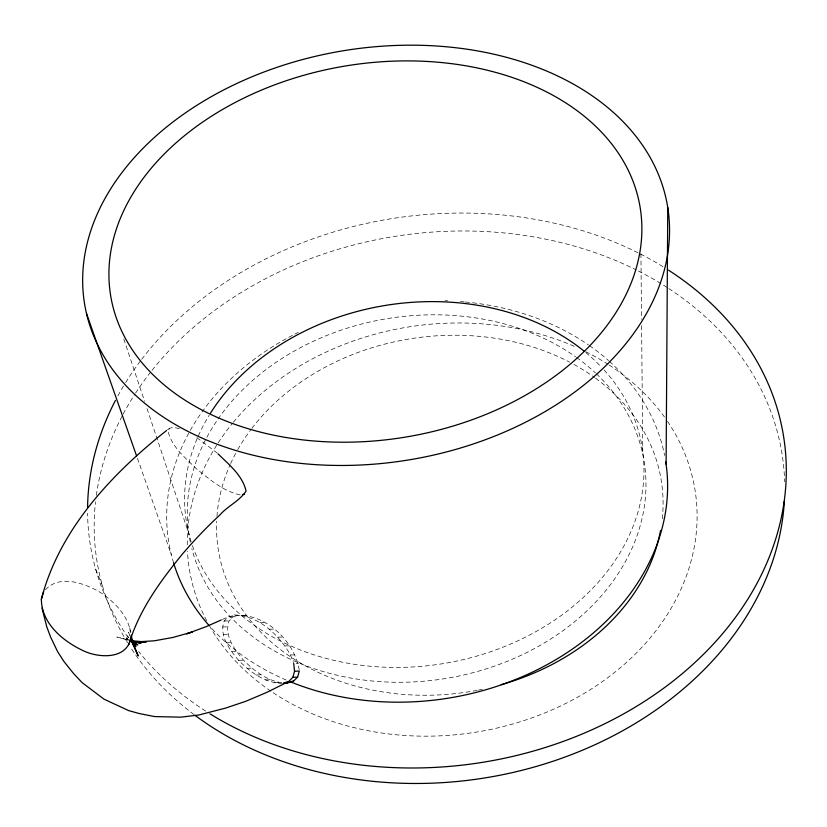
<?xml version="1.0" encoding="UTF-8"?>
<svg xmlns="http://www.w3.org/2000/svg" width="827" height="827" viewBox="0 0 827 827"><rect width="100%" height="100%" fill="white"/><g stroke="black" fill="none" stroke-linecap="round" stroke-linejoin="round"><path stroke-width="0.62" stroke-dasharray="4.13 3.1" d="M282.493 683.329C265.157 683.402 250.302 672.103 238.61 660.339C229.71 649.774 218.824 635.529 224.158 620.984L228.107 616.901C260.154 608.021 294.36 639.116 299.167 669.756M281.697 682.688C266.666 680.559 253.961 670.645 243.51 660.163C234.641 649.65 223.766 635.456 229.089 620.974L233.028 616.911L238.982 614.978M179.407 428.624L173.288 427.342L169.452 428.324L168.129 431.487C171.809 446.993 185.31 457.724 196.123 468.495C209.386 479.278 223.218 491.248 240.347 494.959M45.392 589.796C59.513 574.269 84.106 583.045 99.622 591.998C114.095 601.425 127.782 615.03 130.759 632.707M167.53 429.792L169.452 428.324M222.401 619.444L228.107 616.901L233.028 616.911M274.636 682.813L279.454 682.544M265.684 679.97L270.522 679.711M256.267 675.018L261.136 674.78M247.035 668.319L251.925 668.113M296.107 663.512L298.495 663.419M238.61 660.339L243.51 660.163M234.082 614.957C258.572 615.453 278.937 634.702 290.473 654.963L295.239 654.808M231.55 651.624L236.47 651.49M284.995 645.928L289.77 645.815M226.309 642.775L231.24 642.672M277.696 637.141L282.493 637.059M223.228 634.361L228.169 634.288M269.106 629.202L273.923 629.151M222.504 626.938L227.435 626.897M259.823 622.648L264.661 622.628M224.158 620.984L229.089 620.974M241.701 615.298L246.591 615.309M127.286 639.757L116.834 637.028L128.433 640.098M128.206 639.995L126.066 638.909L128.071 640.356M196.816 437.586L217.15 453.01M128.288 639.467L126.335 637.793L128.082 639.581M128.774 637.844L127.379 635.87L128.723 637.855M95.767 569.524L102.465 585.816M290.473 654.963L293.73 663.605M137.437 458.292L171.282 554.514M123.802 339.018L144.611 401.333M147.051 408.662L189.083 534.5M129.798 627.817L130.315 632.366M640.925 253.682L641.535 319.284M641.597 325.714L642.775 451.78M604.103 370.01A230.867 181.413 -9.4 0 1 508.398 644.988A230.867 181.413 -9.4 0 1 191.533 542.957M191.151 541.747A230.867 181.413 -9.4 0 1 209.159 415.278M585.826 352.56A230.867 181.413 -9.4 0 1 601.508 367.209M286.225 680.052A251.718 199.214 -9.4 0 1 210.089 626.649M173.598 562.939A251.718 199.214 -9.4 0 1 292.572 335.297M294.877 334.108A251.718 199.214 -9.4 0 1 298.216 332.433M445.143 300.728A251.718 199.214 -9.4 0 1 447.696 300.811M460.381 301.545A251.718 199.214 -9.4 0 1 464.143 301.865M465.394 301.989A251.718 199.214 -9.4 0 1 588.483 344.921M589.537 345.645A251.718 199.214 -9.4 0 1 608.548 360.603M609.489 361.44A251.718 199.214 -9.4 0 1 664.629 455.501M596.381 373.804A230.495 182.291 -9.4 0 1 513.164 658.84A230.495 182.291 -9.4 0 1 191.812 548.518M190.344 542.243A230.495 182.291 -9.4 0 1 217.274 420.126M218.008 419.062A230.495 182.291 -9.4 0 1 575.499 356.716M576.553 357.471A230.495 182.291 -9.4 0 1 595.461 372.936M482.255 689.315A224.169 178.901 -8.5 0 1 478.43 690.09M477.148 690.338A224.169 178.901 -8.5 0 1 216.653 521.268M216.943 516.244A224.169 178.901 -8.5 0 1 230.113 464.764M230.64 463.575A224.169 178.901 -8.5 0 1 237.101 450.777M237.742 449.63A224.169 178.901 -8.5 0 1 251.108 429.306M251.873 428.303A224.169 178.901 -8.5 0 1 569.472 362.092M573.897 364.469A224.169 178.901 -8.5 0 1 594.51 377.463M595.543 378.218A224.169 178.901 -8.5 0 1 662.065 520.565M205.613 711.075A350.855 275.598 -8.5 0 1 138.626 651.531M128.268 637.689A350.855 275.598 -8.5 0 1 87.579 513.288M117.837 395.926A350.855 275.598 -8.5 0 1 124.97 383.625M125.652 382.529A350.855 275.598 -8.5 0 1 140.921 360.314M141.686 359.311A350.855 275.598 -8.5 0 1 638.196 252.876M640.491 254.044A350.855 275.598 -8.5 0 1 664.081 267.359M194.107 714.652A346.699 274.471 -8.5 0 1 130.397 647.138M127.606 642.713A346.699 274.471 -8.5 0 1 95.519 501.824M96.325 495.404A346.699 274.471 -8.5 0 1 122.592 415.185M123.192 414.058A346.699 274.471 -8.5 0 1 134.904 394.138M135.607 393.063A346.699 274.471 -8.5 0 1 151.238 371.333M152.034 370.331A346.699 274.471 -8.5 0 1 636.149 269.891M638.392 271.018A346.699 274.471 -8.5 0 1 667.72 287.879M668.805 288.592A346.699 274.471 -8.5 0 1 784.637 481.727M667.492 421.346A255.915 205.375 -8.5 0 1 599.151 683.836A255.915 205.375 -8.5 0 1 271.949 691.91M270.915 691.207A255.915 205.375 -8.5 0 1 209.8 626.452M206.698 620.798A255.915 205.375 -8.5 0 1 187.471 551.206M187.274 544.869A255.915 205.375 -8.5 0 1 217.511 443.882M218.204 442.796A255.915 205.375 -8.5 0 1 232.459 423.31M233.286 422.308A255.915 205.375 -8.5 0 1 575.499 346.875M585.764 351.713A255.915 205.375 -8.5 0 1 607.979 364.304M609.065 365.007A255.915 205.375 -8.5 0 1 664.598 417.201M129.963 635.725L128.588 632.376L129.953 635.746"/><path stroke-width="1.24" d="M666.107 464.278L667.761 207.525A295.549 207.184 -9.6 0 0 202.201 102A295.549 207.184 -9.6 0 0 258.365 456.442A295.549 207.184 -9.6 0 0 667.761 207.525M166.578 430.516C111.49 474.036 59.389 529.6 41.35 599.244C41.536 623.372 62.852 641.132 83.062 650.622C98.775 658.406 128.164 659.667 130.842 636.924M42.012 608.103L46.777 626.814L50.509 636.821L57.601 651.635L64.02 661.61L73.572 673.529L82.152 682.647L104.006 699.156L128.495 710.548L139.205 713.525L154.463 716.564L180.772 717.174L198.925 714.973L225.523 708.119L245.743 701.306L266.904 692.354L288.706 681.469L292.82 677.354L294.536 671.255L293.73 663.605M283.702 683.267L287.3 683.061L293.492 681.21L297.586 677.106L299.302 671.028L294.536 671.255M41.35 599.244L43.676 591.708M128.774 644.781C138.698 610.822 159.983 581.577 182.074 554.483C193.838 540.662 206.378 527.523 219.662 515.159C227.477 506.207 239.613 500.924 246.074 491.093C242.6 475.432 228.914 464.609 218.008 453.816M221.254 619.95L206.419 626.556L186.84 633.761M186.778 633.823L192.226 632.024L172.75 637.493L154.339 640.801L137.148 641.866L146.224 641.979L131.938 640.801M285.604 682.399L293.492 681.21M242.425 494.567L244.513 494.184M292.82 677.354L297.586 677.106M283.94 682.844L287.3 683.061M131.886 641.008L140.962 643.375L132.258 641.08M131.41 641.618L137.84 644.884L131.503 641.804L135.07 646.714L132.454 644.037M133.095 643.995L136.114 646.176L133.178 643.664M132.744 643.799L138.223 655.966L130.873 637.999L134.088 645.784M86.463 313.371L136.579 455.863M131.245 635.157L132.692 642.496M665.735 461.766A251.718 199.214 -9.4 0 1 554.876 660.235A251.718 199.214 -9.4 0 1 290.763 681.944M209.231 625.688A251.718 199.214 -9.4 0 1 173.598 562.939M210.513 413.107A230.867 181.413 -9.4 0 1 583.831 350.927M668.443 270.109A350.855 275.598 -8.5 0 1 700.541 657.196A350.855 275.598 -8.5 0 1 209.924 713.794M87.59 506.91A350.855 275.598 -8.5 0 1 115.418 400.475M784.347 501.234A346.699 274.471 -8.5 0 1 563.88 757.46A346.699 274.471 -8.5 0 1 195.079 715.386M660.546 530.458A224.169 178.901 -8.5 0 1 501.203 684.653M266.067 433.493A268.393 187.967 -9.6 0 0 640.522 209.944A268.393 187.967 -9.6 0 0 219.589 111.211A268.393 187.967 -9.6 0 0 266.067 433.493"/></g></svg>
